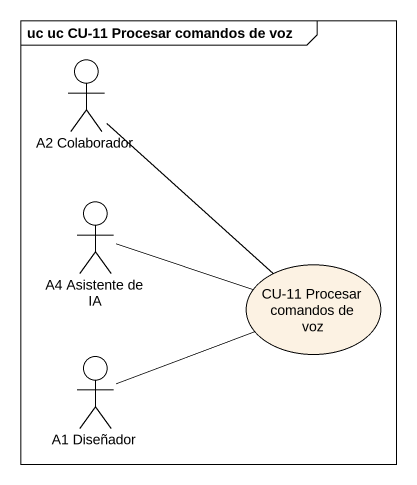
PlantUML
@startuml
mainframe uc uc CU-11 Procesar comandos de voz
actor "A2 Colaborador" as A2_Colaborador
actor "A4 Asistente de IA" as A4_Asistente_de_IA
usecase "CU-11 Procesar comandos de voz" as CU_11_Procesar_comandos_de
actor "A1 Diseñador" as A1_Diseñador
A2_Colaborador -- CU_11_Procesar_comandos_de
A4_Asistente_de_IA -right- CU_11_Procesar_comandos_de
A1_Diseñador -right- CU_11_Procesar_comandos_de
@enduml
